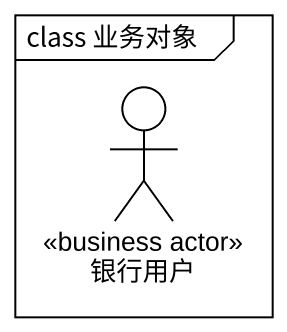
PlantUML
@startuml
mainframe class 业务对象
actor 银行用户 <<business actor>>
@enduml
